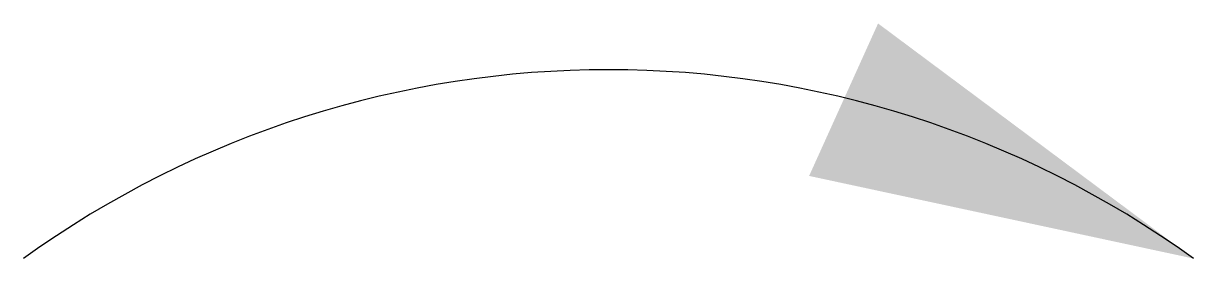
# Model space of a CAD drawing. Extents: x -1584.63 to -1575.88, y -879.59 to -877.84.
import ezdxf

# ---------------------------------------------------------------- set-up
doc = ezdxf.new("R2010")
doc.units = 0
doc.layers.add('SYMB_FIL', color=3, linetype='CONTINUOUS')

msp = doc.modelspace()

# ---------------------------------------------------------------- linework, layer by layer
at = {"layer": 'SYMB_FIL'}
msp.add_arc((-1580.2561, -885.683), 7.5, 54.28808, 125.71192, dxfattribs=at)
msp.add_solid([(-1578.755, -878.9763), (-1578.2392, -877.8377), (-1575.8783, -879.5933)], dxfattribs=at)

doc.saveas('drawing.dxf')
